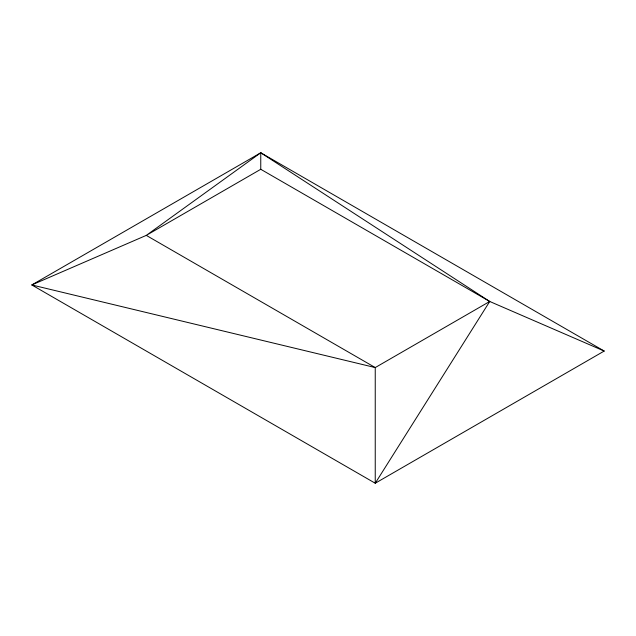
<?xml version="1.0" encoding="UTF-8"?>
<svg xmlns="http://www.w3.org/2000/svg" width="636" height="636" viewBox="0 0 636 636"><rect width="100%" height="100%" fill="white"/><g stroke="black" fill="none" stroke-linecap="round" stroke-linejoin="round"><path stroke-width="0.95" d="M489.72 301.472L260.76 169.287L146.28 235.384L260.76 152.767L489.72 301.472L375.24 483.233L31.8 284.952L260.76 152.767L604.2 351.048L375.24 483.233L375.24 367.568L146.28 235.384L31.8 284.952L375.24 367.568L489.72 301.472L604.2 351.048M260.76 152.767L260.76 169.287"/></g></svg>
